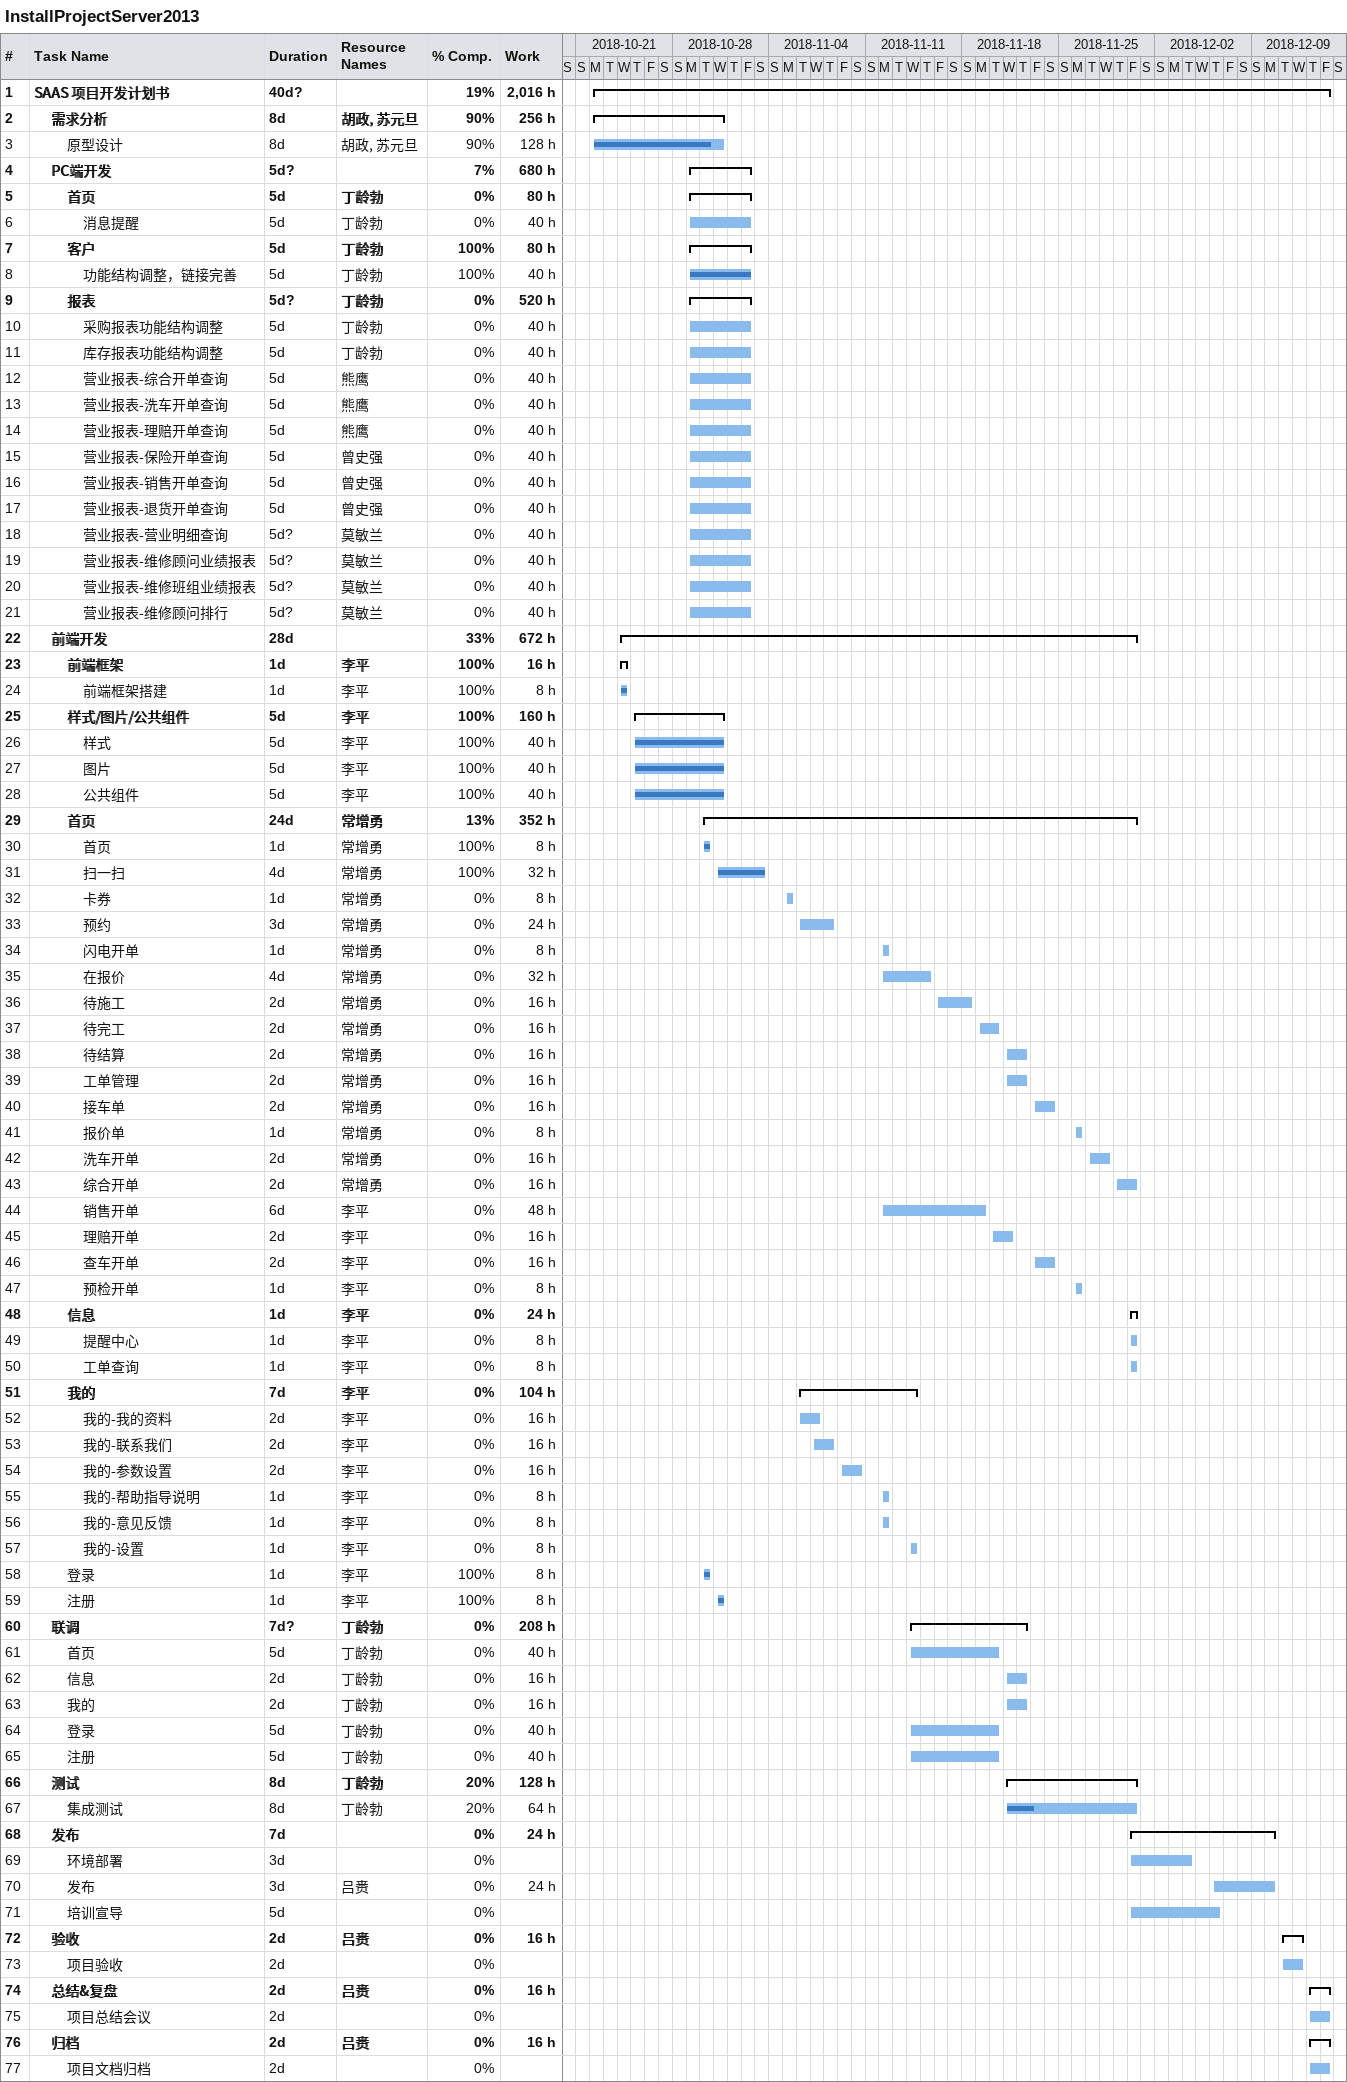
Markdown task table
InstallProjectServer2013

| ID | Level | Task | Duration | Start | Finish | Resources | % complete | Work (h) |
|---|---|---|---|---|---|---|---|---|
| 1 | 1 | **SAAS 项目开发计划书** | 40d? | 2018-10-22 | 2018-12-14 |  | 19 | 2016 |
| 2 | 2 | **需求分析** | 8d | 2018-10-22 | 2018-10-31 | 胡政, 苏元旦 | 90 | 256 |
| 3 | 3 | 原型设计 | 8d | 2018-10-22 | 2018-10-31 | 胡政, 苏元旦 | 90 | 128 |
| 4 | 2 | **PC端开发** | 5d? | 2018-10-29 | 2018-11-02 |  | 7 | 680 |
| 5 | 3 | **首页** | 5d | 2018-10-29 | 2018-11-02 | 丁龄勃 | 0 | 80 |
| 6 | 4 | 消息提醒 | 5d | 2018-10-29 | 2018-11-02 | 丁龄勃 | 0 | 40 |
| 7 | 3 | **客户** | 5d | 2018-10-29 | 2018-11-02 | 丁龄勃 | 100 | 80 |
| 8 | 4 | 功能结构调整，链接完善 | 5d | 2018-10-29 | 2018-11-02 | 丁龄勃 | 100 | 40 |
| 9 | 3 | **报表** | 5d? | 2018-10-29 | 2018-11-02 | 丁龄勃 | 0 | 520 |
| 10 | 4 | 采购报表功能结构调整 | 5d | 2018-10-29 | 2018-11-02 | 丁龄勃 | 0 | 40 |
| 11 | 4 | 库存报表功能结构调整 | 5d | 2018-10-29 | 2018-11-02 | 丁龄勃 | 0 | 40 |
| 12 | 4 | 营业报表-综合开单查询 | 5d | 2018-10-29 | 2018-11-02 | 熊鹰 | 0 | 40 |
| 13 | 4 | 营业报表-洗车开单查询 | 5d | 2018-10-29 | 2018-11-02 | 熊鹰 | 0 | 40 |
| 14 | 4 | 营业报表-理赔开单查询 | 5d | 2018-10-29 | 2018-11-02 | 熊鹰 | 0 | 40 |
| 15 | 4 | 营业报表-保险开单查询 | 5d | 2018-10-29 | 2018-11-02 | 曾史强 | 0 | 40 |
| 16 | 4 | 营业报表-销售开单查询 | 5d | 2018-10-29 | 2018-11-02 | 曾史强 | 0 | 40 |
| 17 | 4 | 营业报表-退货开单查询 | 5d | 2018-10-29 | 2018-11-02 | 曾史强 | 0 | 40 |
| 18 | 4 | 营业报表-营业明细查询 | 5d? | 2018-10-29 | 2018-11-02 | 莫敏兰 | 0 | 40 |
| 19 | 4 | 营业报表-维修顾问业绩报表 | 5d? | 2018-10-29 | 2018-11-02 | 莫敏兰 | 0 | 40 |
| 20 | 4 | 营业报表-维修班组业绩报表 | 5d? | 2018-10-29 | 2018-11-02 | 莫敏兰 | 0 | 40 |
| 21 | 4 | 营业报表-维修顾问排行 | 5d? | 2018-10-29 | 2018-11-02 | 莫敏兰 | 0 | 40 |
| 22 | 2 | **前端开发** | 28d | 2018-10-24 | 2018-11-30 |  | 33 | 672 |
| 23 | 3 | **前端框架** | 1d | 2018-10-24 | 2018-10-24 | 李平 | 100 | 16 |
| 24 | 4 | 前端框架搭建 | 1d | 2018-10-24 | 2018-10-24 | 李平 | 100 | 8 |
| 25 | 3 | **样式/图片/公共组件** | 5d | 2018-10-25 | 2018-10-31 | 李平 | 100 | 160 |
| 26 | 4 | 样式 | 5d | 2018-10-25 | 2018-10-31 | 李平 | 100 | 40 |
| 27 | 4 | 图片 | 5d | 2018-10-25 | 2018-10-31 | 李平 | 100 | 40 |
| 28 | 4 | 公共组件 | 5d | 2018-10-25 | 2018-10-31 | 李平 | 100 | 40 |
| 29 | 3 | **首页** | 24d | 2018-10-30 | 2018-11-30 | 常增勇 | 13 | 352 |
| 30 | 4 | 首页 | 1d | 2018-10-30 | 2018-10-30 | 常增勇 | 100 | 8 |
| 31 | 4 | 扫一扫 | 4d | 2018-10-31 | 2018-11-03 | 常增勇 | 100 | 32 |
| 32 | 4 | 卡券 | 1d | 2018-11-05 | 2018-11-05 | 常增勇 | 0 | 8 |
| 33 | 4 | 预约 | 3d | 2018-11-06 | 2018-11-08 | 常增勇 | 0 | 24 |
| 34 | 4 | 闪电开单 | 1d | 2018-11-12 | 2018-11-12 | 常增勇 | 0 | 8 |
| 35 | 4 | 在报价 | 4d | 2018-11-12 | 2018-11-15 | 常增勇 | 0 | 32 |
| 36 | 4 | 待施工 | 2d | 2018-11-16 | 2018-11-18 | 常增勇 | 0 | 16 |
| 37 | 4 | 待完工 | 2d | 2018-11-19 | 2018-11-20 | 常增勇 | 0 | 16 |
| 38 | 4 | 待结算 | 2d | 2018-11-21 | 2018-11-22 | 常增勇 | 0 | 16 |
| 39 | 4 | 工单管理 | 2d | 2018-11-21 | 2018-11-22 | 常增勇 | 0 | 16 |
| 40 | 4 | 接车单 | 2d | 2018-11-23 | 2018-11-24 | 常增勇 | 0 | 16 |
| 41 | 4 | 报价单 | 1d | 2018-11-26 | 2018-11-26 | 常增勇 | 0 | 8 |
| 42 | 4 | 洗车开单 | 2d | 2018-11-27 | 2018-11-28 | 常增勇 | 0 | 16 |
| 43 | 4 | 综合开单 | 2d | 2018-11-29 | 2018-11-30 | 常增勇 | 0 | 16 |
| 44 | 4 | 销售开单 | 6d | 2018-11-12 | 2018-11-19 | 李平 | 0 | 48 |
| 45 | 4 | 理赔开单 | 2d | 2018-11-20 | 2018-11-21 | 李平 | 0 | 16 |
| 46 | 4 | 查车开单 | 2d | 2018-11-23 | 2018-11-24 | 李平 | 0 | 16 |
| 47 | 4 | 预检开单 | 1d | 2018-11-26 | 2018-11-26 | 李平 | 0 | 8 |
| 48 | 3 | **信息** | 1d | 2018-11-30 | 2018-11-30 | 李平 | 0 | 24 |
| 49 | 4 | 提醒中心 | 1d | 2018-11-30 | 2018-11-30 | 李平 | 0 | 8 |
| 50 | 4 | 工单查询 | 1d | 2018-11-30 | 2018-11-30 | 李平 | 0 | 8 |
| 51 | 3 | **我的** | 7d | 2018-11-06 | 2018-11-14 | 李平 | 0 | 104 |
| 52 | 4 | 我的-我的资料 | 2d | 2018-11-06 | 2018-11-07 | 李平 | 0 | 16 |
| 53 | 4 | 我的-联系我们 | 2d | 2018-11-07 | 2018-11-08 | 李平 | 0 | 16 |
| 54 | 4 | 我的-参数设置 | 2d | 2018-11-09 | 2018-11-10 | 李平 | 0 | 16 |
| 55 | 4 | 我的-帮助指导说明 | 1d | 2018-11-12 | 2018-11-12 | 李平 | 0 | 8 |
| 56 | 4 | 我的-意见反馈 | 1d | 2018-11-12 | 2018-11-12 | 李平 | 0 | 8 |
| 57 | 4 | 我的-设置 | 1d | 2018-11-14 | 2018-11-14 | 李平 | 0 | 8 |
| 58 | 3 | 登录 | 1d | 2018-10-30 | 2018-10-30 | 李平 | 100 | 8 |
| 59 | 3 | 注册 | 1d | 2018-10-31 | 2018-10-31 | 李平 | 100 | 8 |
| 60 | 2 | **联调** | 7d? | 2018-11-14 | 2018-11-22 | 丁龄勃 | 0 | 208 |
| 61 | 3 | 首页 | 5d | 2018-11-14 | 2018-11-20 | 丁龄勃 | 0 | 40 |
| 62 | 3 | 信息 | 2d | 2018-11-21 | 2018-11-22 | 丁龄勃 | 0 | 16 |
| 63 | 3 | 我的 | 2d | 2018-11-21 | 2018-11-22 | 丁龄勃 | 0 | 16 |
| 64 | 3 | 登录 | 5d | 2018-11-14 | 2018-11-20 | 丁龄勃 | 0 | 40 |
| 65 | 3 | 注册 | 5d | 2018-11-14 | 2018-11-20 | 丁龄勃 | 0 | 40 |
| 66 | 2 | **测试** | 8d | 2018-11-21 | 2018-11-30 | 丁龄勃 | 20 | 128 |
| 67 | 3 | 集成测试 | 8d | 2018-11-21 | 2018-11-30 | 丁龄勃 | 20 | 64 |
| 68 | 2 | **发布** | 7d | 2018-11-30 | 2018-12-10 |  | 0 | 24 |
| 69 | 3 | 环境部署 | 3d | 2018-11-30 | 2018-12-04 |  | 0 |  |
| 70 | 3 | 发布 | 3d | 2018-12-06 | 2018-12-10 | 吕赉 | 0 | 24 |
| 71 | 3 | 培训宣导 | 5d | 2018-11-30 | 2018-12-06 |  | 0 |  |
| 72 | 2 | **验收** | 2d | 2018-12-11 | 2018-12-12 | 吕赉 | 0 | 16 |
| 73 | 3 | 项目验收 | 2d | 2018-12-11 | 2018-12-12 |  | 0 |  |
| 74 | 2 | **总结&复盘** | 2d | 2018-12-13 | 2018-12-14 | 吕赉 | 0 | 16 |
| 75 | 3 | 项目总结会议 | 2d | 2018-12-13 | 2018-12-14 |  | 0 |  |
| 76 | 2 | **归档** | 2d | 2018-12-13 | 2018-12-14 | 吕赉 | 0 | 16 |
| 77 | 3 | 项目文档归档 | 2d | 2018-12-13 | 2018-12-14 |  | 0 |  |
